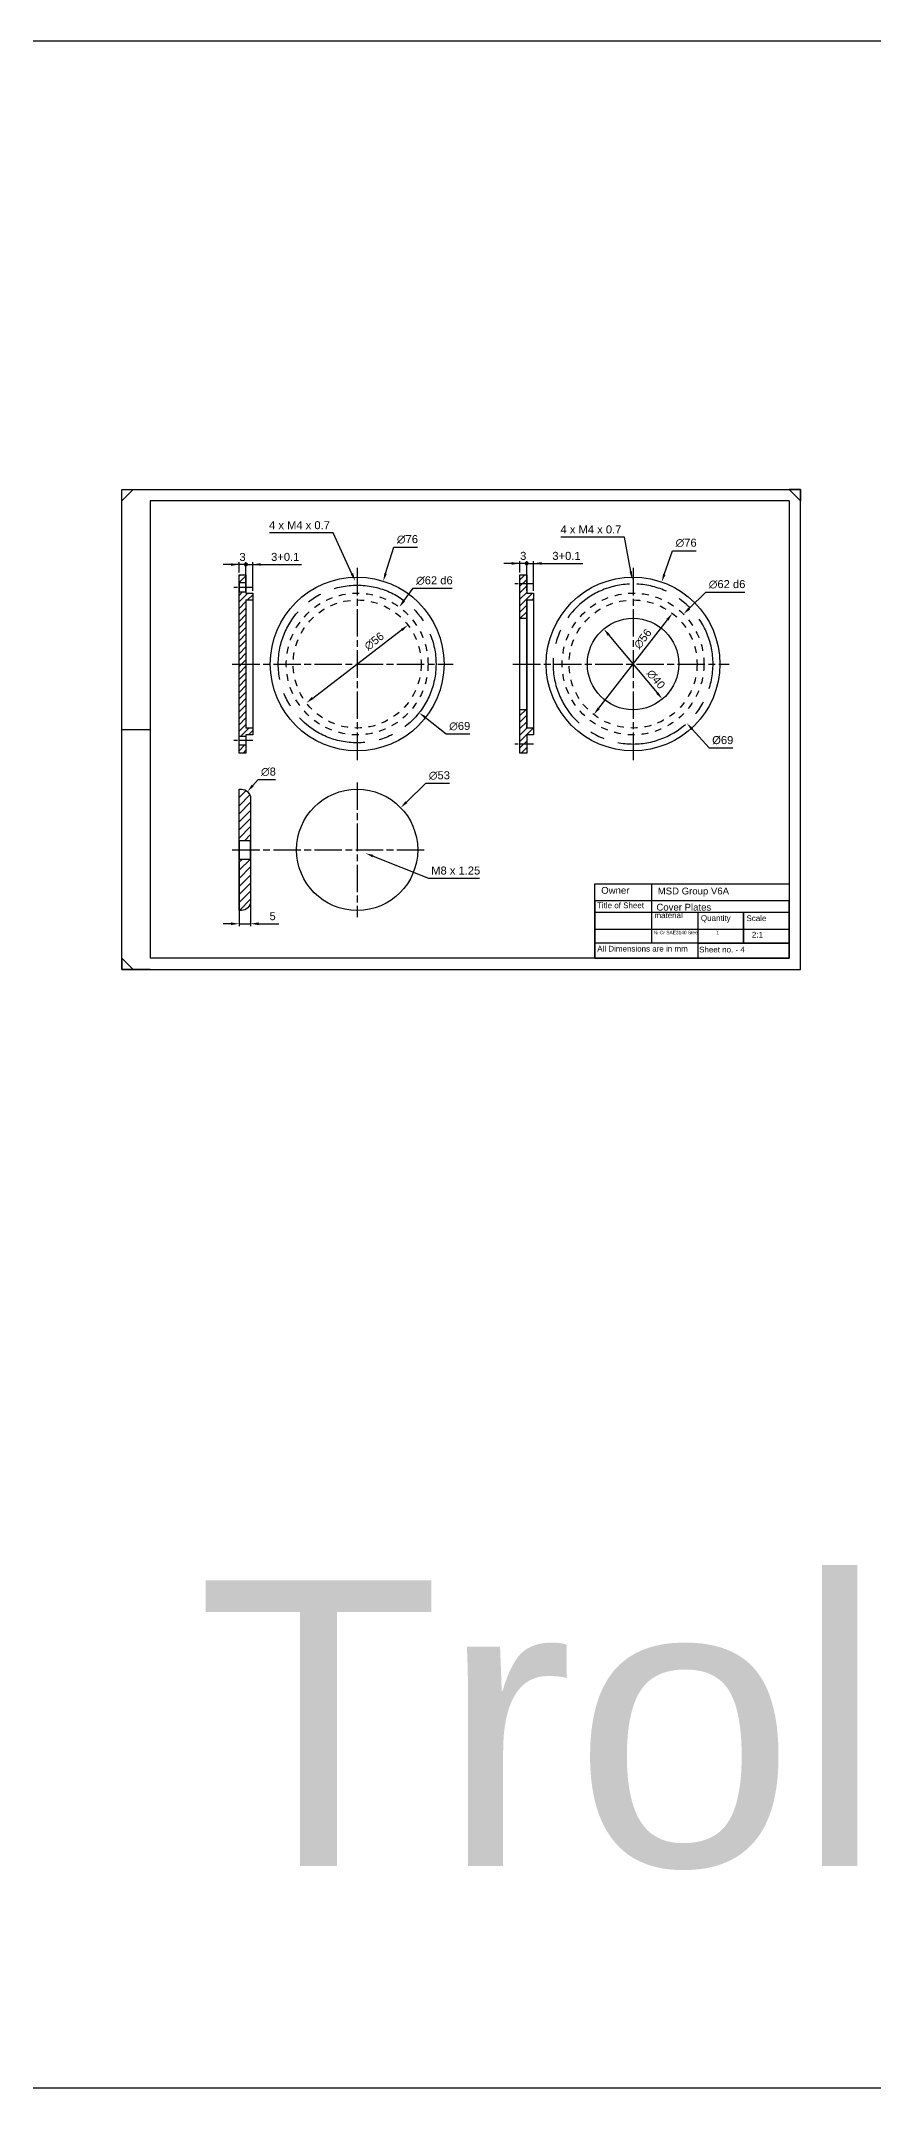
# Model space of a CAD drawing. Header units: millimetres. Extents: x -15074 to 21675, y -7568 to 6574.
# Drawn here: x -5757 to -5393, y 1935 to 2831 of the extents above; entities that cross this region are included whole.
import ezdxf

# ---------------------------------------------------------------- set-up
doc = ezdxf.new("R2010")
doc.units = ezdxf.units.MM
for name, pattern in [('AM_ISO08W050', [18, 12, -1.5, 3, -1.5]), ('AM_ISO08W050x2', [9, 6, -0.75, 1.5, -0.75]), ('CENTER', [50.8, 31.75, -6.35, 6.35, -6.35]), ('Dashed', [2, 1, -1])]:
    doc.linetypes.add(name, pattern=pattern)
for name, color, linetype, lineweight in [('AM_5', 250, 'Continuous', 25), ('AM_7', 142, 'AM_ISO08W050', 25), ('AM_8', 1, 'Continuous', 25)]:
    doc.layers.add(name, color=color, linetype=linetype, lineweight=lineweight)
doc.styles.get("Standard").update_dxf_attribs({"font": 'arial.ttf'})
doc.dimstyles.new('AM_ISO$0', dxfattribs={"dimtxt": 3.5, "dimasz": 3.5, "dimexe": 1, "dimexo": 1, "dimgap": 1.5, "dimtad": 1, "dimdsep": 46, "dimtxsty": 'Standard', "dimcen": 0, "dimclrd": 256, "dimclre": 256, "dimclrt": 250, "dimadec": 0, "dimazin": 2, "dimtp": 0.1, "dimtm": 0.1, "dimtfac": 0.71, "dimtdec": 3, "dimtmove": 0, "dimatfit": 3, "dimfxl": 1, "dimlwd": -1, "dimlwe": -1, "dimarcsym": 1})
doc.dimstyles.new('AM_ISO$3', dxfattribs={"dimtxt": 3.5, "dimasz": 3.5, "dimexe": 1, "dimexo": 1, "dimgap": 1.5, "dimtad": 1, "dimtoh": 1, "dimdsep": 46, "dimtxsty": 'Standard', "dimcen": 0, "dimclrd": 256, "dimclre": 256, "dimclrt": 250, "dimadec": 0, "dimazin": 2, "dimtp": 0.1, "dimtm": 0.1, "dimtfac": 0.71, "dimtdec": 3, "dimtofl": 0, "dimtmove": 0, "dimatfit": 0, "dimfxl": 1, "dimlwd": -1, "dimlwe": -1, "dimarcsym": 1})
pattern_1 = [(45, (0, 0), (-1.41421356, 1.41421356), [])]
pattern_2 = [(45, (0, 0), (-1.767767, 1.767767), [])]

# ---------------------------------------------------------------- blocks, each defined once
blk = doc.blocks.new('*D105')
at = {"layer": 'AM_5', "linetype": 'ByBlock', "transparency": 16777216}
for p, q in [((-5606.65, 2597.86), (-5603.02, 2609.4)), ((-5603.02, 2609.4), (-5592.7, 2609.4))]:
    blk.add_line(p, q, dxfattribs=at)
at = {"layer": 'AM_5', "transparency": 16777216}
blk.add_solid([(-5607.21, 2598.04), (-5606.1, 2597.69), (-5607.71, 2594.52)], dxfattribs=at)
at = {"layer": 'Defpoints', "color": 0, "transparency": 16777216}
for p in [(-5607.71, 2594.52), (-5630.54, 2522.03)]:
    blk.add_point(p, dxfattribs=at)
at = {"layer": 'AM_5', "color": 250, "transparency": 16777216, "insert": (-5597.11, 2612.79), "char_height": 3.5, "attachment_point": 5}
blk.add_mtext('∅76', dxfattribs=at)
blk = doc.blocks.new('*D106')
at = {"layer": 'AM_5', "linetype": 'ByBlock', "transparency": 16777216}
for p, q in [((-5484.73, 2597.46), (-5481.1, 2607.85)), ((-5481.1, 2607.85), (-5470.78, 2607.85))]:
    blk.add_line(p, q, dxfattribs=at)
at = {"layer": 'AM_5', "transparency": 16777216}
blk.add_solid([(-5485.28, 2597.65), (-5484.18, 2597.26), (-5485.88, 2594.15)], dxfattribs=at)
at = {"layer": 'Defpoints', "color": 0, "transparency": 16777216}
for p in [(-5485.88, 2594.15), (-5510.95, 2522.4)]:
    blk.add_point(p, dxfattribs=at)
at = {"layer": 'AM_5', "color": 250, "transparency": 16777216, "insert": (-5475.19, 2611.24), "char_height": 3.5, "attachment_point": 5}
blk.add_mtext('∅76', dxfattribs=at)
blk = doc.blocks.new('*D107')
at = {"layer": 'AM_5', "linetype": 'ByBlock', "transparency": 16777216}
for p, q in [((-5597.58, 2497.86), (-5589.06, 2506.12)), ((-5589.06, 2506.12), (-5578.73, 2506.12))]:
    blk.add_line(p, q, dxfattribs=at)
at = {"layer": 'AM_5', "transparency": 16777216}
blk.add_solid([(-5597.98, 2498.28), (-5597.17, 2497.44), (-5600.09, 2495.43)], dxfattribs=at)
at = {"layer": 'Defpoints', "color": 0, "transparency": 16777216}
for p in [(-5600.09, 2495.43), (-5638.15, 2458.55)]:
    blk.add_point(p, dxfattribs=at)
at = {"layer": 'AM_5', "color": 250, "transparency": 16777216, "insert": (-5583.15, 2509.5), "char_height": 3.5, "attachment_point": 5}
blk.add_mtext('∅53', dxfattribs=at)
blk = doc.blocks.new('*D108')
at = {"layer": 'AM_5', "linetype": 'ByBlock', "transparency": 16777216}
blk.add_line((-5638.58, 2543.4), (-5599.66, 2573.16), dxfattribs=at)
at = {"layer": 'AM_5', "transparency": 16777216}
for points in [[(-5600.01, 2573.62), (-5599.31, 2572.7), (-5596.88, 2575.29)], [(-5638.94, 2543.86), (-5638.23, 2542.93), (-5641.37, 2541.27)]]:
    blk.add_solid(points, dxfattribs=at)
at = {"layer": 'Defpoints', "color": 0, "transparency": 16777216}
for p in [(-5596.88, 2575.29), (-5641.37, 2541.27)]:
    blk.add_point(p, dxfattribs=at)
at = {"layer": 'AM_5', "color": 250, "transparency": 16777216, "insert": (-5611.67, 2568.24), "char_height": 3.5, "attachment_point": 5, "rotation": 37.40313}
blk.add_mtext('∅56', dxfattribs=at)
blk = doc.blocks.new('*D109')
at = {"layer": 'AM_5', "linetype": 'ByBlock', "transparency": 16777216}
blk.add_line((-5513.44, 2538.93), (-5483.39, 2577.63), dxfattribs=at)
at = {"layer": 'AM_5', "transparency": 16777216}
for points in [[(-5483.85, 2577.99), (-5482.92, 2577.27), (-5481.24, 2580.39)], [(-5513.9, 2539.29), (-5512.98, 2538.57), (-5515.59, 2536.17)]]:
    blk.add_solid(points, dxfattribs=at)
at = {"layer": 'Defpoints', "color": 0, "transparency": 16777216}
for p in [(-5481.24, 2580.39), (-5515.59, 2536.17)]:
    blk.add_point(p, dxfattribs=at)
at = {"layer": 'AM_5', "color": 250, "transparency": 16777216, "insert": (-5494.14, 2569.29), "char_height": 3.5, "attachment_point": 5, "rotation": 52.16222}
blk.add_mtext('∅56', dxfattribs=at)
blk = doc.blocks.new('*D110')
at = {"layer": 'AM_5', "linetype": 'ByBlock', "transparency": 16777216}
blk.add_line((-5508.99, 2570.94), (-5487.84, 2545.62), dxfattribs=at)
at = {"layer": 'AM_5', "transparency": 16777216}
for points in [[(-5508.54, 2571.32), (-5509.44, 2570.57), (-5511.24, 2573.63)], [(-5487.39, 2545.99), (-5488.28, 2545.24), (-5485.59, 2542.93)]]:
    blk.add_solid(points, dxfattribs=at)
at = {"layer": 'Defpoints', "color": 0, "transparency": 16777216}
for p in [(-5511.24, 2573.63), (-5485.59, 2542.93)]:
    blk.add_point(p, dxfattribs=at)
at = {"layer": 'AM_5', "color": 250, "transparency": 16777216, "insert": (-5488.42, 2551.6), "char_height": 3.5, "attachment_point": 5, "rotation": 309.87132}
blk.add_mtext('∅40', dxfattribs=at)
blk = doc.blocks.new('*D111')
at = {"layer": 'AM_5', "linetype": 'ByBlock', "transparency": 16777216}
for p, q in [((-5598.61, 2586.02), (-5594.64, 2591.4)), ((-5594.64, 2591.4), (-5577.52, 2591.4))]:
    blk.add_line(p, q, dxfattribs=at)
at = {"layer": 'AM_5', "transparency": 16777216}
blk.add_solid([(-5599.08, 2586.37), (-5598.14, 2585.67), (-5600.69, 2583.21)], dxfattribs=at)
at = {"layer": 'Defpoints', "color": 0, "transparency": 16777216}
for p in [(-5600.69, 2583.21), (-5637.55, 2533.35)]:
    blk.add_point(p, dxfattribs=at)
at = {"layer": 'AM_5', "color": 250, "transparency": 16777216, "insert": (-5585.33, 2594.78), "char_height": 3.5, "attachment_point": 5}
blk.add_mtext('∅62{}{\\C250; d6}', dxfattribs=at)
blk = doc.blocks.new('*D112')
at = {"layer": 'AM_5', "linetype": 'ByBlock', "transparency": 16777216}
for p, q in [((-5629.68, 2615.7), (-5657.53, 2615.7)), ((-5621.42, 2597.77), (-5629.68, 2615.7))]:
    blk.add_line(p, q, dxfattribs=at)
at = {"layer": 'AM_5', "transparency": 16777216}
blk.add_solid([(-5620.89, 2598.02), (-5621.95, 2597.53), (-5619.96, 2594.6)], dxfattribs=at)
at = {"layer": 'Defpoints', "color": 0, "transparency": 16777216}
for p in [(-5619.96, 2594.6), (-5618.29, 2590.96)]:
    blk.add_point(p, dxfattribs=at)
at = {"layer": 'AM_5', "color": 250, "transparency": 16777216, "insert": (-5644.35, 2618.98), "char_height": 3.5, "attachment_point": 5}
blk.add_mtext('4 x M4 x 0.7', dxfattribs=at)
blk = doc.blocks.new('GENDOT')
blk.add_line((0, 0), (-1, 0))
at = {"const_width": 0.25}
blk.add_lwpolyline([(-0.125, 0, 1), (0.125, 0, 1)], format="xyb", close=True, dxfattribs=at)
blk = doc.blocks.new('*D114')
at = {"layer": 'AM_5', "linetype": 'ByBlock', "transparency": 16777216}
for p, q in [((-5671.27, 2601.83), (-5674.77, 2601.83)), ((-5667.77, 2590.28), (-5667.77, 2602.83)), ((-5667.77, 2601.83), (-5664.77, 2601.83)), ((-5664.77, 2590.28), (-5664.77, 2602.83)), ((-5661.27, 2601.83), (-5643.45, 2601.83))]:
    blk.add_line(p, q, dxfattribs=at)
at = {"layer": 'AM_5', "transparency": 16777216}
blk.add_solid([(-5661.27, 2602.41), (-5661.27, 2601.25), (-5664.77, 2601.83)], dxfattribs=at)
at = {"layer": 'Defpoints', "color": 0, "transparency": 16777216}
for p in [(-5667.77, 2601.83), (-5667.77, 2589.28), (-5664.77, 2589.28)]:
    blk.add_point(p, dxfattribs=at)
at = {"layer": 'AM_5', "transparency": 16777216, "xscale": 3.5, "yscale": 3.5, "zscale": 3.5}
blk.add_blockref('GENDOT', (-5667.77, 2601.83), dxfattribs=at)
at = {"layer": 'AM_5', "color": 250, "transparency": 16777216, "insert": (-5650.59, 2605.12), "char_height": 3.5, "attachment_point": 5}
blk.add_mtext('3+0.1', dxfattribs=at)
blk = doc.blocks.new('*D115')
at = {"layer": 'AM_5', "linetype": 'ByBlock', "transparency": 16777216}
for p, q in [((-5674.27, 2601.78), (-5677.77, 2601.78)), ((-5670.77, 2598.28), (-5670.77, 2602.78)), ((-5667.77, 2601.78), (-5670.77, 2601.78)), ((-5667.77, 2590.28), (-5667.77, 2602.78)), ((-5664.27, 2601.78), (-5660.77, 2601.78))]:
    blk.add_line(p, q, dxfattribs=at)
at = {"layer": 'AM_5', "transparency": 16777216}
blk.add_solid([(-5674.27, 2602.36), (-5674.27, 2601.2), (-5670.77, 2601.78)], dxfattribs=at)
at = {"layer": 'Defpoints', "color": 0, "transparency": 16777216}
for p in [(-5670.77, 2601.78), (-5670.77, 2597.28), (-5667.77, 2589.28)]:
    blk.add_point(p, dxfattribs=at)
at = {"layer": 'AM_5', "transparency": 16777216, "xscale": 3.5, "yscale": 3.5, "zscale": 3.5, "rotation": 180}
blk.add_blockref('GENDOT', (-5667.77, 2601.78), dxfattribs=at)
at = {"layer": 'AM_5', "color": 250, "transparency": 16777216, "insert": (-5669.27, 2605.07), "char_height": 3.5, "attachment_point": 5}
blk.add_mtext('3', dxfattribs=at)
blk = doc.blocks.new('*D116')
at = {"layer": 'AM_5', "linetype": 'ByBlock', "transparency": 16777216}
for p, q in [((-5473.88, 2582.53), (-5466.58, 2589.74)), ((-5466.58, 2589.74), (-5449.47, 2589.74))]:
    blk.add_line(p, q, dxfattribs=at)
at = {"layer": 'AM_5', "transparency": 16777216}
blk.add_solid([(-5474.29, 2582.94), (-5473.47, 2582.12), (-5476.37, 2580.07)], dxfattribs=at)
at = {"layer": 'Defpoints', "color": 0, "transparency": 16777216}
for p in [(-5476.37, 2580.07), (-5520.46, 2536.49)]:
    blk.add_point(p, dxfattribs=at)
at = {"layer": 'AM_5', "color": 250, "transparency": 16777216, "insert": (-5457.27, 2593.12), "char_height": 3.5, "attachment_point": 5}
blk.add_mtext('∅62{}{\\C250; d6}', dxfattribs=at)
blk = doc.blocks.new('*D117')
at = {"layer": 'AM_5', "linetype": 'ByBlock', "transparency": 16777216}
for p, q in [((-5502.15, 2613.83), (-5530, 2613.83)), ((-5499.4, 2598.69), (-5502.15, 2613.83))]:
    blk.add_line(p, q, dxfattribs=at)
at = {"layer": 'AM_5', "transparency": 16777216}
blk.add_solid([(-5498.82, 2598.79), (-5499.97, 2598.59), (-5498.77, 2595.25)], dxfattribs=at)
at = {"layer": 'Defpoints', "color": 0, "transparency": 16777216}
for p in [(-5498.77, 2595.25), (-5498.06, 2591.31)]:
    blk.add_point(p, dxfattribs=at)
at = {"layer": 'AM_5', "color": 250, "transparency": 16777216, "insert": (-5516.83, 2617.12), "char_height": 3.5, "attachment_point": 5}
blk.add_mtext('4 x M4 x 0.7', dxfattribs=at)
blk = doc.blocks.new('*D118')
at = {"layer": 'AM_5', "linetype": 'ByBlock', "transparency": 16777216}
for p, q in [((-5548.45, 2602.27), (-5551.95, 2602.27)), ((-5544.95, 2590.28), (-5544.95, 2603.27)), ((-5544.95, 2602.27), (-5541.95, 2602.27)), ((-5541.95, 2590.28), (-5541.95, 2603.27)), ((-5538.45, 2602.27), (-5520.41, 2602.27))]:
    blk.add_line(p, q, dxfattribs=at)
at = {"layer": 'AM_5', "transparency": 16777216}
blk.add_solid([(-5538.45, 2602.86), (-5538.45, 2601.69), (-5541.95, 2602.27)], dxfattribs=at)
at = {"layer": 'Defpoints', "color": 0, "transparency": 16777216}
for p in [(-5544.95, 2602.27), (-5544.95, 2589.28), (-5541.95, 2589.28)]:
    blk.add_point(p, dxfattribs=at)
at = {"layer": 'AM_5', "transparency": 16777216, "xscale": 3.5, "yscale": 3.5, "zscale": 3.5}
blk.add_blockref('GENDOT', (-5544.95, 2602.27), dxfattribs=at)
at = {"layer": 'AM_5', "color": 250, "transparency": 16777216, "insert": (-5527.54, 2605.56), "char_height": 3.5, "attachment_point": 5}
blk.add_mtext('3+0.1', dxfattribs=at)
blk = doc.blocks.new('*D119')
at = {"layer": 'AM_5', "linetype": 'ByBlock', "transparency": 16777216}
for p, q in [((-5551.45, 2602.27), (-5554.95, 2602.27)), ((-5547.95, 2598.28), (-5547.95, 2603.27)), ((-5544.95, 2602.27), (-5547.95, 2602.27)), ((-5544.95, 2590.28), (-5544.95, 2603.27)), ((-5541.45, 2602.27), (-5537.95, 2602.27))]:
    blk.add_line(p, q, dxfattribs=at)
at = {"layer": 'AM_5', "transparency": 16777216}
blk.add_solid([(-5551.45, 2602.86), (-5551.45, 2601.69), (-5547.95, 2602.27)], dxfattribs=at)
at = {"layer": 'Defpoints', "color": 0, "transparency": 16777216}
for p in [(-5547.95, 2602.27), (-5547.95, 2597.28), (-5544.95, 2589.28)]:
    blk.add_point(p, dxfattribs=at)
at = {"layer": 'AM_5', "transparency": 16777216, "xscale": 3.5, "yscale": 3.5, "zscale": 3.5, "rotation": 180}
blk.add_blockref('GENDOT', (-5544.95, 2602.27), dxfattribs=at)
at = {"layer": 'AM_5', "color": 250, "transparency": 16777216, "insert": (-5546.45, 2605.56), "char_height": 3.5, "attachment_point": 5}
blk.add_mtext('3', dxfattribs=at)
blk = doc.blocks.new('*D120')
at = {"layer": 'AM_5', "linetype": 'ByBlock', "transparency": 16777216}
for p, q in [((-5612.15, 2474.22), (-5587.95, 2464.64)), ((-5587.95, 2464.64), (-5565.54, 2464.64))]:
    blk.add_line(p, q, dxfattribs=at)
at = {"layer": 'AM_5', "transparency": 16777216}
blk.add_solid([(-5611.94, 2474.77), (-5612.36, 2473.68), (-5615.4, 2475.51)], dxfattribs=at)
at = {"layer": 'Defpoints', "color": 0, "transparency": 16777216}
for p in [(-5622.84, 2478.46), (-5615.4, 2475.51)]:
    blk.add_point(p, dxfattribs=at)
at = {"layer": 'AM_5', "color": 250, "transparency": 16777216, "insert": (-5575.99, 2467.92), "char_height": 3.5, "attachment_point": 5}
blk.add_mtext('M8 x 1.25', dxfattribs=at)
blk = doc.blocks.new('*D121')
at = {"layer": 'AM_5', "linetype": 'ByBlock', "transparency": 16777216}
for p, q in [((-5664.8, 2505.11), (-5662.49, 2507.73)), ((-5662.49, 2507.73), (-5654.88, 2507.73))]:
    blk.add_line(p, q, dxfattribs=at)
at = {"layer": 'AM_5', "transparency": 16777216}
blk.add_solid([(-5665.24, 2505.49), (-5664.37, 2504.72), (-5667.12, 2502.48)], dxfattribs=at)
at = {"layer": 'Defpoints', "color": 0, "transparency": 16777216}
for p in [(-5667.12, 2502.48), (-5672.42, 2496.49)]:
    blk.add_point(p, dxfattribs=at)
at = {"layer": 'AM_5', "color": 250, "transparency": 16777216, "insert": (-5657.93, 2511.12), "char_height": 3.5, "attachment_point": 5}
blk.add_mtext('∅8', dxfattribs=at)
blk = doc.blocks.new('*D135')
at = {"layer": 'AM_5', "linetype": 'ByBlock', "transparency": 16777216}
for p, q in [((-5589.23, 2534.81), (-5580.16, 2527.69)), ((-5580.16, 2527.69), (-5569.83, 2527.69))]:
    blk.add_line(p, q, dxfattribs=at)
at = {"layer": 'AM_5', "transparency": 16777216}
blk.add_solid([(-5588.87, 2535.27), (-5589.59, 2534.35), (-5591.99, 2536.97)], dxfattribs=at)
at = {"layer": 'Defpoints', "color": 0, "transparency": 16777216}
for p in [(-5646.26, 2579.58), (-5591.99, 2536.97)]:
    blk.add_point(p, dxfattribs=at)
at = {"layer": 'AM_5', "color": 250, "transparency": 16777216, "insert": (-5574.25, 2531.07), "char_height": 3.5, "attachment_point": 5}
blk.add_mtext('∅69', dxfattribs=at)
blk = doc.blocks.new('*D136')
at = {"layer": 'AM_5', "linetype": 'ByBlock', "transparency": 16777216}
for p, q in [((-5472.54, 2529.77), (-5465.09, 2521.54)), ((-5465.09, 2521.54), (-5454.76, 2521.54))]:
    blk.add_line(p, q, dxfattribs=at)
at = {"layer": 'AM_5', "transparency": 16777216}
blk.add_solid([(-5472.11, 2530.16), (-5472.98, 2529.37), (-5474.9, 2532.36)], dxfattribs=at)
at = {"layer": 'Defpoints', "color": 0, "transparency": 16777216}
for p in [(-5521.93, 2584.2), (-5474.9, 2532.36)]:
    blk.add_point(p, dxfattribs=at)
at = {"layer": 'AM_5', "color": 250, "transparency": 16777216, "insert": (-5459.17, 2524.93), "char_height": 3.5, "attachment_point": 5}
blk.add_mtext('%%C69', dxfattribs=at)
blk = doc.blocks.new('*D138')
at = {"layer": 'AM_5', "linetype": 'ByBlock', "transparency": 16777216}
for p, q in [((-5670.77, 2471.99), (-5670.77, 2443.67)), ((-5665.77, 2471.99), (-5665.77, 2443.67)), ((-5674.27, 2444.67), (-5677.77, 2444.67)), ((-5670.77, 2444.67), (-5665.77, 2444.67)), ((-5662.27, 2444.67), (-5653.45, 2444.67))]:
    blk.add_line(p, q, dxfattribs=at)
at = {"layer": 'AM_5', "transparency": 16777216}
for points in [[(-5674.27, 2445.25), (-5674.27, 2444.08), (-5670.77, 2444.67)], [(-5662.27, 2445.25), (-5662.27, 2444.08), (-5665.77, 2444.67)]]:
    blk.add_solid(points, dxfattribs=at)
at = {"layer": 'Defpoints', "color": 0, "transparency": 16777216}
for p in [(-5670.77, 2472.99), (-5665.77, 2472.99), (-5665.77, 2444.67)]:
    blk.add_point(p, dxfattribs=at)
at = {"layer": 'AM_5', "color": 250, "transparency": 16777216, "insert": (-5656.11, 2447.95), "char_height": 3.5, "attachment_point": 5}
blk.add_mtext('5', dxfattribs=at)

msp = doc.modelspace()

# ---------------------------------------------------------------- hatches: boundary and pattern name
at = {"layer": 'AM_8', "true_color": 0x000000}
h = msp.add_hatch(dxfattribs=at)
h.set_pattern_fill('_U', color=18, scale=2, angle=45, style=0, pattern_type=0)
h.set_pattern_definition(pattern_1)
h.paths.add_polyline_path([(-5667.769, 2593.779), (-5667.769, 2597.279), (-5670.769, 2597.279), (-5670.769, 2593.779)])
h = msp.add_hatch(dxfattribs=at)
h.set_pattern_fill('_U', color=18, scale=2, angle=45, style=0, pattern_type=0)
h.set_pattern_definition(pattern_1)
h.paths.add_polyline_path([(-5544.95, 2597.279), (-5547.95, 2597.279), (-5547.95, 2578.279), (-5544.95, 2578.279), (-5544.95, 2586.279), (-5541.95, 2586.279), (-5541.95, 2589.279), (-5544.95, 2589.279)])
h = msp.add_hatch(dxfattribs=at)
h.set_pattern_fill('_U', color=18, scale=2, angle=45, style=0, pattern_type=0)
h.set_pattern_definition(pattern_1)
h.paths.add_polyline_path([(-5667.769, 2526.779), (-5667.769, 2527.279), (-5664.769, 2527.279), (-5664.769, 2530.279), (-5667.769, 2530.279), (-5667.769, 2586.279), (-5664.769, 2586.279), (-5664.769, 2589.279), (-5667.769, 2589.279), (-5667.769, 2589.779), (-5670.769, 2589.779), (-5670.769, 2526.779)])
h = msp.add_hatch(dxfattribs=at)
h.set_pattern_fill('_U', color=18, scale=2, angle=45, style=0, pattern_type=0)
h.set_pattern_definition(pattern_1)
h.paths.add_polyline_path([(-5544.95, 2538.279), (-5547.95, 2538.279), (-5547.95, 2519.279), (-5544.95, 2519.279), (-5544.95, 2527.279), (-5541.95, 2527.279), (-5541.95, 2530.279), (-5544.95, 2530.279)])
h = msp.add_hatch(dxfattribs=at)
h.set_pattern_fill('_U', color=18, scale=2, angle=45, style=0, pattern_type=0)
h.set_pattern_definition(pattern_1)
h.paths.add_polyline_path([(-5670.769, 2522.779), (-5670.769, 2519.279), (-5667.769, 2519.279), (-5667.769, 2522.779)])
h = msp.add_hatch(dxfattribs=at)
h.set_pattern_fill('_U', color=18, scale=2.5, angle=45, style=0, pattern_type=0)
h.set_pattern_definition(pattern_2)
edge = h.paths.add_edge_path()
edge.add_line((-5669.769, 2503.486), (-5670.769, 2503.486))
edge.add_line((-5670.769, 2503.486), (-5670.769, 2480.986))
edge.add_line((-5670.769, 2480.986), (-5665.769, 2480.986))
edge.add_line((-5665.769, 2480.986), (-5665.769, 2499.486))
edge.add_arc((-5669.769, 2499.486), 4, 0, 90)
h = msp.add_hatch(dxfattribs=at)
h.set_pattern_fill('_U', color=18, scale=2.5, angle=45, style=0, pattern_type=0)
h.set_pattern_definition(pattern_2)
edge = h.paths.add_edge_path()
edge.add_line((-5670.769, 2472.986), (-5670.769, 2450.486))
edge.add_line((-5670.769, 2450.486), (-5669.769, 2450.486))
edge.add_arc((-5669.769, 2454.486), 4, 270, 360)
edge.add_line((-5665.769, 2454.486), (-5665.769, 2472.986))
edge.add_line((-5665.769, 2472.986), (-5670.769, 2472.986))

# ---------------------------------------------------------------- linework, layer by layer
for p, q in [((-5722.127, 2629.63), (-5717.127, 2634.63)), ((-5425.127, 2629.63), (-5430.127, 2634.63)), ((-5709.627, 2629.63), (-5709.627, 2624.63)), ((-5430.127, 2629.63), (-5430.127, 2624.63)), ((-5667.769, 2586.279), (-5667.769, 2530.279)), ((-5722.127, 2529.63), (-5709.627, 2529.63)), ((-5470.127, 2436.13), (-5470.127, 2429.63)), ((-5722.127, 2429.63), (-5717.127, 2424.63))]:
    msp.add_line(p, q)
for points in [[(-6996.402, 2830.812), (-3809.884, 2830.812), (-3785.059, 1935.388), (-6971.576, 1935.388)], [(-5667.769, 2593.779), (-5670.769, 2593.779), (-5670.769, 2589.779), (-5667.769, 2589.779)], [(-5544.95, 2586.279), (-5541.95, 2586.279), (-5541.95, 2530.279), (-5544.95, 2530.279)], [(-5547.95, 2578.279), (-5544.95, 2578.279), (-5544.95, 2538.279), (-5547.95, 2538.279)], [(-5667.769, 2522.779), (-5670.769, 2522.779), (-5670.769, 2526.779), (-5667.769, 2526.779)], [(-5665.769, 2480.986), (-5670.769, 2480.986), (-5670.769, 2472.986), (-5665.769, 2472.986)], [(-5515.127, 2462.13), (-5430.127, 2462.13), (-5430.127, 2429.63), (-5515.127, 2429.63)], [(-5515.127, 2429.63), (-5430.127, 2429.63), (-5430.127, 2454.63), (-5515.127, 2454.63)], [(-5515.127, 2429.63), (-5430.127, 2429.63), (-5430.127, 2449.63), (-5515.127, 2449.63)], [(-5450.127, 2449.63), (-5470.127, 2449.63), (-5470.127, 2436.13), (-5450.127, 2436.13)], [(-5430.127, 2449.63), (-5450.127, 2449.63), (-5450.127, 2436.13), (-5430.127, 2436.13)], [(-5515.127, 2429.63), (-5430.127, 2429.63), (-5430.127, 2442.13), (-5515.127, 2442.13)], [(-5515.127, 2429.63), (-5430.127, 2429.63), (-5430.127, 2436.13), (-5515.127, 2436.13)]]:
    msp.add_lwpolyline(points, close=True)
for points in [[(-5709.627, 2424.63), (-5722.127, 2424.63), (-5722.127, 2634.63), (-5709.627, 2634.63)], [(-5722.127, 2629.63), (-5722.127, 2634.63), (-5425.127, 2634.63), (-5425.127, 2629.63)], [(-5430.127, 2424.63), (-5425.127, 2424.63), (-5425.127, 2634.63), (-5430.127, 2634.63)], [(-5709.627, 2629.63), (-5709.627, 2429.63)], [(-5430.127, 2629.63), (-5709.627, 2629.63)], [(-5430.127, 2629.63), (-5430.127, 2429.63)], [(-5667.769, 2527.279), (-5667.769, 2519.279), (-5670.769, 2519.279), (-5670.769, 2597.279), (-5667.769, 2597.279), (-5667.769, 2589.279)], [(-5544.95, 2527.279), (-5544.95, 2519.279), (-5547.95, 2519.279), (-5547.95, 2597.279), (-5544.95, 2597.279), (-5544.95, 2589.279)], [(-5667.769, 2589.279), (-5664.769, 2589.279), (-5664.769, 2527.279), (-5667.769, 2527.279)], [(-5544.95, 2589.279), (-5541.95, 2589.279), (-5541.95, 2527.279), (-5544.95, 2527.279)], [(-5667.769, 2586.279), (-5664.769, 2586.279), (-5664.769, 2530.279), (-5667.769, 2530.279)], [(-5544.95, 2586.279), (-5544.95, 2530.279)], [(-5544.95, 2530.279), (-5544.95, 2586.279)], [(-5490.127, 2436.13), (-5490.127, 2462.13), (-5430.127, 2462.13), (-5430.127, 2429.63), (-5490.127, 2429.63)], [(-5722.127, 2429.63), (-5722.127, 2424.63), (-5425.127, 2424.63), (-5425.127, 2429.63)], [(-5430.127, 2429.63), (-5709.627, 2429.63)]]:
    msp.add_lwpolyline(points)
msp.add_lwpolyline([(-5670.769, 2503.486), (-5669.769, 2503.486, -0.4142136), (-5665.769, 2499.486), (-5665.769, 2454.486, -0.4142136), (-5669.769, 2450.486), (-5670.769, 2450.486)], format="xyb", close=True)
for centre, radius in [((-5619.123, 2558.279), 38), ((-5498.414, 2558.279), 38), ((-5498.414, 2558.279), 20), ((-5619.123, 2476.986), 26.5)]:
    msp.add_circle(centre, radius)
at = {"color": 3, "linetype": 'CENTER'}
msp.add_circle((-5619.123, 2558.279), 34.5, dxfattribs=at)
at = {"linetype": 'Dashed', "ltscale": 3}
for centre, radius in [((-5619.123, 2558.279), 31), ((-5498.414, 2558.279), 31), ((-5619.123, 2558.279), 28), ((-5498.414, 2558.279), 28)]:
    msp.add_circle(centre, radius, dxfattribs=at)
at = {"color": 3, "linetype": 'CENTER'}
msp.add_arc((-5498.414, 2558.279), 35, 92.654037, 87.345963, dxfattribs=at)
at = {"layer": 'AM_7', "color": 3}
for p, q in [((-5619.123, 2600.279), (-5619.123, 2516.279)), ((-5498.414, 2600.279), (-5498.414, 2516.279)), ((-5673.769, 2558.279), (-5577.123, 2558.279)), ((-5550.95, 2558.279), (-5456.414, 2558.279)), ((-5619.123, 2506.486), (-5619.123, 2447.486)), ((-5673.769, 2476.986), (-5589.623, 2476.986))]:
    msp.add_line(p, q, dxfattribs=at)
at = {"layer": 'AM_7', "color": 3, "linetype": 'AM_ISO08W050x2'}
for p, q in [((-5664.769, 2591.779), (-5673.769, 2591.779)), ((-5541.95, 2593.279), (-5550.95, 2593.279)), ((-5664.769, 2524.779), (-5673.769, 2524.779)), ((-5541.95, 2523.279), (-5550.95, 2523.279))]:
    msp.add_line(p, q, dxfattribs=at)

# ---------------------------------------------------------------- texts
at = {"attachment_point": 1}
for s, width, gutter_width, heights, insert, char_height in [('Title of Sheet', 22.81629, 6.25, [0], (-5514.176, 2453.974), 2.5), (' Owner', 21.09069, 6.25, [0], (-5513.505, 2460.775), 3), ('Cover Plates', 47.54991, 6.25, [0], (-5488.197, 2453.399), 3), ('MSD Group V6A', 46.97471, 6.25, [0], (-5487.621, 2460.487), 3), ('material', 18.93235, 6.25, [0], (-5489.059, 2449.63), 2.5), ('Quantity', 16.77668, 6.25, [0], (-5468.736, 2448.418), 2.5), ('Scale', 17.25601, 6.25, [0], (-5448.795, 2448.322), 2.5), ('Ni-Cr SAE3140 Steel', 18.57839, 6.25, [0], (-5489.32, 2441.57), 1.5), ('1', 17.24225, 6.25, [0], (-5461.961, 2441.506), 1.5), ('\\pxi-3,l4,t4;2:1', 17.0613, 6.25, [0], (-5448.904, 2441.118), 2.5), ('All Dimensions are in mm', 48.26912, 6.25, [0], (-5514.081, 2435.008), 2.5), ('Sheet no. - 4', 36.3335, 6.25, [0.905], (-5469.503, 2434.625), 2.5), ('Trolley wheel assembly', 97611.74486, 625, [0], (-5689.35, 2157.49), 125)]:
    msp.add_mtext_dynamic_manual_height_columns(s, width=width, gutter_width=gutter_width, heights=heights, dxfattribs=dict(at, insert=insert, char_height=char_height))

# ---------------------------------------------------------------- dimensions: what is measured, and where the dimension line sits
at = {"layer": 'AM_5'}
for p1, p2, text, picture, middle in [((-5618.286, 2590.962), (-5619.959, 2594.595), '4 x M4 x 0.7', '*D112', (-5644.354, 2615.697)), ((-5498.056, 2591.311), (-5498.772, 2595.247), '4 x M4 x 0.7', '*D117', (-5516.828, 2613.83)), ((-5622.841, 2478.459), (-5615.404, 2475.512), 'M8 x 1.25', '*D120', (-5575.995, 2464.636))]:
    dim = msp.add_diameter_dim_2p(p1=p1, p2=p2, text=text, dimstyle='AM_ISO$3', dxfattribs=at)
    dim.commit()
    dim.dimension.update_dxf_attribs({"geometry": picture, "text_midpoint": middle, "dimtype": 163})
for p1, p2, picture, middle in [((-5630.54, 2522.035), (-5607.705, 2594.523), '*D105', (-5597.108, 2609.402)), ((-5646.258, 2579.584), (-5591.987, 2536.974), '*D135', (-5574.246, 2527.689)), ((-5641.365, 2541.271), (-5596.88, 2575.287), '*D108', (-5609.614, 2565.55))]:
    dim = msp.add_diameter_dim_2p(p1=p1, p2=p2, dimstyle='AM_ISO$3', override={"dimpost": ''}, dxfattribs=at)
    dim.commit()
    dim.dimension.update_dxf_attribs({"geometry": picture, "text_midpoint": middle, "dimtype": 163})
for base, p1, p2, picture, middle in [((-5670.769, 2601.78), (-5667.769, 2589.279), (-5670.769, 2597.279), '*D115', (-5669.269, 2605.068)), ((-5547.95, 2602.272), (-5544.95, 2589.279), (-5547.95, 2597.279), '*D119', (-5546.45, 2605.56))]:
    dim = msp.add_linear_dim(base=base, p1=p1, p2=p2, dimstyle='AM_ISO$0', override={"dimpost": '', "dimblk1": 'GENDOT', "dimsah": 1, "dimtix": 1}, dxfattribs=at)
    dim.commit()
    dim.dimension.update_dxf_attribs({"geometry": picture, "text_midpoint": middle})
for base, p1, p2, picture, middle in [((-5667.769, 2601.83), (-5664.769, 2589.279), (-5667.769, 2589.279), '*D114', (-5650.589, 2601.83)), ((-5544.95, 2602.272), (-5541.95, 2589.279), (-5544.95, 2589.279), '*D118', (-5527.541, 2602.272))]:
    dim = msp.add_linear_dim(base=base, p1=p1, p2=p2, angle=0, text='<>+0.1', dimstyle='AM_ISO$0', override={"dimblk2": 'GENDOT', "dimsah": 1, "dimtix": 1}, dxfattribs=at)
    dim.commit()
    dim.dimension.update_dxf_attribs({"geometry": picture, "text_midpoint": middle, "dimtype": 160})
for p1, p2, picture, middle in [((-5510.946, 2522.405), (-5485.882, 2594.153), '*D106', (-5475.186, 2607.855)), ((-5515.59, 2536.166), (-5481.238, 2580.392), '*D109', (-5491.472, 2567.217)), ((-5511.235, 2573.629), (-5485.593, 2542.929), '*D110', (-5491.021, 2549.428)), ((-5672.416, 2496.487), (-5667.121, 2502.484), '*D121', (-5657.933, 2507.731)), ((-5638.154, 2458.545), (-5600.091, 2495.426), '*D107', (-5583.145, 2506.119))]:
    dim = msp.add_diameter_dim_2p(p1=p1, p2=p2, dimstyle='AM_ISO$3', dxfattribs=at)
    dim.commit()
    dim.dimension.update_dxf_attribs({"geometry": picture, "text_midpoint": middle, "dimtype": 163})
for p1, p2, text, override, picture, middle in [((-5637.551, 2533.351), (-5600.694, 2583.207), '<>{}{\\C250; d6}', {"dimpost": '', "dimtp": 0.1, "dimtm": 0.1, "dimtdec": 3, "dimtzin": 8}, '*D111', (-5585.33, 2591.398)), ((-5520.463, 2536.488), (-5476.365, 2580.07), '<>{}{\\C250; d6}', {"dimpost": '', "dimtp": 0.1, "dimtm": 0.1, "dimtdec": 3, "dimtzin": 8}, '*D116', (-5457.274, 2589.738)), ((-5521.932, 2584.2), (-5474.897, 2532.357), '%%C69', {"dimpost": ''}, '*D136', (-5459.172, 2521.544))]:
    dim = msp.add_diameter_dim_2p(p1=p1, p2=p2, text=text, dimstyle='AM_ISO$3', override=override, dxfattribs=at)
    dim.commit()
    dim.dimension.update_dxf_attribs({"geometry": picture, "text_midpoint": middle, "dimtype": 163})
dim = msp.add_linear_dim(base=(-5665.769, 2444.667), p1=(-5670.769, 2472.986), p2=(-5665.769, 2472.986), angle=0, dimstyle='AM_ISO$0', override={"dimpost": '', "dimtp": 0.1, "dimtm": 0.1, "dimtdec": 3, "dimtzin": 8}, dxfattribs=at)
dim.commit()
dim.dimension.update_dxf_attribs({"geometry": '*D138', "text_midpoint": (-5656.108, 2447.947)})

doc.saveas('drawing.dxf')
